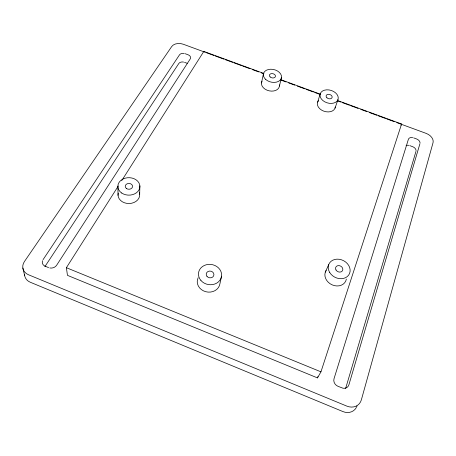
<?xml version="1.0" encoding="UTF-8"?>
<svg xmlns="http://www.w3.org/2000/svg" width="456" height="456" viewBox="0 0 456 456"><rect width="100%" height="100%" fill="white"/><g stroke="black" fill="none" stroke-linecap="round" stroke-linejoin="round"><path stroke-width="0.68" d="M139.684 194.216L139.872 185.786M261.476 82.986L263.34 74.22M221.548 276.199L219.934 283.678A11.423 10.049 9.3 0 1 205.69 291.692A11.423 10.049 9.3 0 1 198.143 277.732M279.414 86.03L281.529 77.32M419.953 143.646L348.891 384.835A6.145 5.375 42.6 0 1 343.003 388.216L337.976 386.306A6.127 5.375 42.2 0 1 334.014 378.742L408.371 139.376A4.634 3.243 23.5 0 1 412.669 137.598M345.608 388.523L415.975 151.369M317.655 102.087L320.323 93.531M118.309 185.997L66.394 267.706L67.459 275.35L317.496 377.904L320.956 371.834L401.588 124.004L337.446 100.462M317.496 377.904L317.935 376.553M335.046 108.112L337.964 99.619A9.337 6.526 17 0 0 326.69 89.826A9.337 6.526 17 0 0 322.728 100.423A9.337 6.526 17 0 0 337.964 99.619M325.327 272.118L328.668 264.714M401.012 125.24L401.588 124.004M121.746 180.593L203.815 51.42L263.95 73.49M44.882 266.646L178.786 63.532A4.378 3.044 7 0 1 183.597 62.073M43.058 259.663L179.459 54.919A4.44 3.055 7.1 0 1 184.332 53.466M280.651 79.623L320.072 94.09M205.285 52.315L183.266 44.232A8.818 6.013 6.9 0 0 171.718 46.535L24.453 261.51A12.004 9.793 -13.9 0 0 28.58 274.797L346.879 406.131A12.489 10.893 45.1 0 0 361.346 399.901L433.035 142.717A9.245 6.412 24 0 0 426.149 133.386L396.788 122.613M206.625 52.805L213.961 55.501M215.295 55.991L223.97 59.172M225.304 59.662L232.645 62.358M233.979 62.848L241.321 65.544M242.655 66.029L249.996 68.725M252.664 69.705L258.666 71.911M261.339 72.892L263.34 73.627M281.358 80.239L286.026 81.949M288.694 82.929L294.701 85.135M297.369 86.116L304.711 88.812M306.044 89.302L313.386 91.992M314.72 92.482L319.388 94.198M337.406 100.81L340.74 102.036M342.074 102.526L349.416 105.222M350.749 105.712L358.091 108.403M360.759 109.383L366.767 111.589M369.434 112.569L376.776 115.26M378.109 115.75L385.445 118.446M386.785 118.936L394.121 121.632M185.273 53.734L187.969 54.72A4.44 3.055 7.3 0 1 190.26 58.904L56.652 265.227A5.922 4.868 -12.3 0 1 49.829 267.974M413.655 137.872L416.539 138.938A4.64 3.249 23.7 0 1 420.05 142.91M184.526 62.335L187.182 63.316M409.784 145.629L412.629 146.684A4.577 3.238 23.8 0 1 416.077 150.634M66.394 267.706L320.956 371.834M48.615 267.615L45.201 266.219A5.928 4.856 -12.4 0 1 42.528 260.701M22.851 268.042L24.647 275.572M117.882 186.892L118.047 195.362M24.544 274.483A11.799 9.69 -14.5 0 0 30.29 282.247L342.946 411.586A12.272 10.756 46.1 0 0 356.239 407.692M357.002 406.017A12.272 10.756 46.1 0 1 356.524 407.157M406.091 145.555A4.571 3.232 23.6 0 1 408.81 145.356M139.319 192.552A10.841 8.664 -0.1 0 1 129.219 203.524A10.841 8.664 -0.1 0 1 118.258 193.099M346.343 279.089A11.161 9.262 27.2 0 1 332.316 284.932A11.161 9.262 27.2 0 1 326.131 270.493M279.385 84.896A9.114 6.407 13 0 1 269.353 90.881A9.114 6.407 13 0 1 261.983 81.39M335.308 107.006A9.205 6.504 17.1 0 1 323.612 111.087A9.205 6.504 17.1 0 1 318.573 100.628M265.557 79.304A9.24 6.43 13 0 0 281.056 78.934A9.24 6.43 13 0 0 270.676 69.227A9.24 6.43 13 0 0 265.557 79.304M270.14 76.927A3.078 2.143 13 0 0 275.31 76.825A3.078 2.143 13 0 0 271.873 73.581A3.078 2.143 13 0 0 270.14 76.927M326.929 97.784A3.112 2.177 17 0 0 332.053 97.641A3.112 2.177 17 0 0 328.417 94.306A3.112 2.177 17 0 0 326.929 97.784M121.695 193.025A11.018 8.732 0.3 0 0 139.707 188.054A11.018 8.732 0.3 0 0 125.24 178.165A11.018 8.732 0.3 0 0 121.695 193.025M126.494 188.533A3.671 2.913 0.3 0 0 132.514 186.909A3.671 2.913 0.3 0 0 127.714 183.591A3.671 2.913 0.3 0 0 126.494 188.533M329.631 272.357A11.349 9.342 26.8 0 0 348.629 275.156A11.349 9.342 26.8 0 0 339.281 259.282A11.349 9.342 26.8 0 0 329.631 272.357M335.998 269.975A3.785 3.112 26.8 0 0 342.331 270.938A3.785 3.112 26.8 0 0 339.247 265.637A3.785 3.112 26.8 0 0 335.998 269.975M200.931 280.486A11.622 10.152 9.5 0 0 220.795 278.747A11.622 10.152 9.5 0 0 208.392 264.4A11.622 10.152 9.5 0 0 200.931 280.486M207.013 276.416A3.876 3.386 9.5 0 0 213.642 275.88A3.876 3.386 9.5 0 0 209.538 271.075A3.876 3.386 9.5 0 0 207.013 276.416"/></g></svg>
